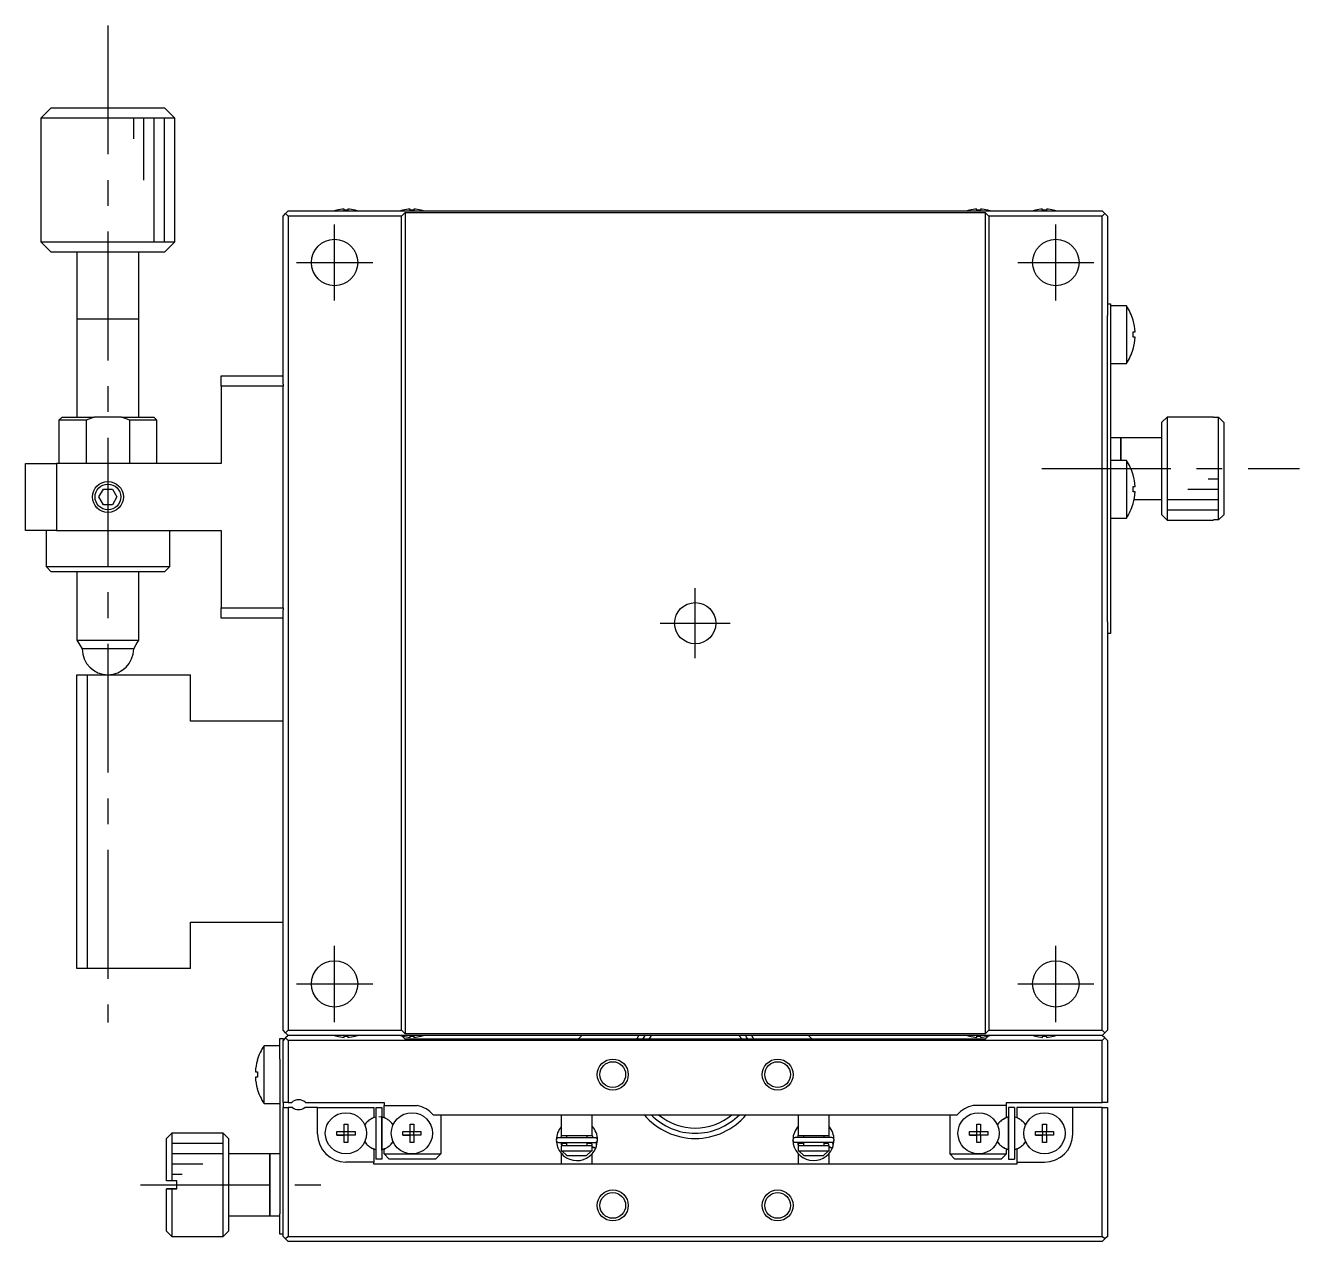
# Model space of a CAD drawing. Extents: x -349 to 382, y 13 to 591.
# Drawn here: x 258.1 to 381.8, y 255.5 to 373.5 of the extents above; entities that cross this region are included whole.
import ezdxf

# ---------------------------------------------------------------- set-up
doc = ezdxf.new("R2010")
doc.units = 0
doc.header["$LTSCALE"] = 10
doc.linetypes.add('CENTER', pattern=[2, 1.25, -0.25, 0.25, -0.25])
doc.layers.get('0').update_dxf_attribs({"linetype": 'CONTINUOUS'})
doc.layers.add('CENTER', color=1, linetype='CENTER')

msp = doc.modelspace()

# ---------------------------------------------------------------- linework, layer by layer
at = {"color": 7, "linetype": 'CONTINUOUS'}
for p, q in [((260.644987, 365.488568), (259.644987, 364.488568)), ((260.644987, 365.488568), (271.644987, 365.488568)), ((272.644987, 364.488568), (271.644987, 365.488568)), ((272.644987, 364.488568), (259.644987, 364.488568)), ((259.644987, 364.488568), (259.644987, 352.488568)), ((272.644987, 352.488568), (272.644987, 364.488568)), ((283.144987, 354.988568), (283.394987, 355.238568)), ((283.144987, 338.688568), (283.144987, 354.988568)), ((283.644987, 355.488568), (283.394987, 355.238568)), ((283.394987, 355.238568), (283.644987, 354.988568)), ((283.644987, 355.488568), (362.644987, 355.488568)), ((294.644987, 354.988568), (283.644987, 354.988568)), ((283.644987, 354.988568), (283.644987, 275.988568)), ((288.358625, 355.558089), (288.356371, 355.562712)), ((289.064987, 355.558089), (289.064987, 355.678427)), ((289.424987, 355.558089), (289.064987, 355.558089)), ((289.424987, 355.678427), (289.424987, 355.558089)), ((290.133602, 355.562712), (290.131348, 355.558089)), ((294.644987, 354.988568), (294.994987, 355.338568)), ((294.644987, 275.988568), (294.644987, 354.988568)), ((294.758625, 355.558089), (294.756371, 355.562712)), ((294.994987, 355.338568), (351.294987, 355.338568)), ((294.994987, 355.338568), (294.994987, 275.638568)), ((295.464987, 355.558089), (295.464987, 355.678427)), ((295.824987, 355.558089), (295.464987, 355.558089)), ((295.824987, 355.678427), (295.824987, 355.558089)), ((296.533602, 355.562712), (296.531348, 355.558089)), ((349.758625, 355.558089), (349.756371, 355.562712)), ((350.464987, 355.558089), (350.464987, 355.678427)), ((350.824987, 355.558089), (350.464987, 355.558089)), ((350.824987, 355.678427), (350.824987, 355.558089)), ((351.294987, 355.338568), (351.644987, 354.988568)), ((351.294987, 355.338568), (351.294987, 275.638568)), ((351.533602, 355.562712), (351.531348, 355.558089)), ((362.644987, 354.988568), (351.644987, 354.988568)), ((351.644987, 354.988568), (351.644987, 275.988568)), ((356.158625, 355.558089), (356.156371, 355.562712)), ((356.864987, 355.558089), (356.864987, 355.678427)), ((357.224987, 355.558089), (356.864987, 355.558089)), ((357.224987, 355.678427), (357.224987, 355.558089)), ((357.933602, 355.562712), (357.931348, 355.558089)), ((362.894987, 355.238568), (362.644987, 355.488568)), ((362.644987, 354.988568), (362.894987, 355.238568)), ((362.644987, 275.988568), (362.644987, 354.988568)), ((362.894987, 355.238568), (363.144987, 354.988568)), ((363.144987, 354.988568), (363.144987, 345.360347)), ((259.644987, 352.488568), (259.645253, 352.488568)), ((259.644987, 352.488568), (260.644987, 351.488568)), ((259.645253, 352.488568), (272.644987, 352.488568)), ((271.644987, 351.488568), (272.644987, 352.488568)), ((271.644987, 351.488568), (260.645212, 351.488568)), ((263.144987, 351.488568), (263.144987, 344.988568)), ((269.144987, 344.988568), (269.144987, 351.488568)), ((363.144987, 346.488568), (363.444987, 346.488568)), ((363.444987, 346.488568), (363.444987, 344.488568)), ((364.98745, 346.288568), (363.444987, 346.288568)), ((364.98745, 346.288568), (364.98745, 343.488568)), ((269.144992, 344.988568), (263.144982, 344.988568)), ((263.144987, 344.993568), (263.144987, 344.988568)), ((263.144987, 344.988568), (263.144987, 344.983568)), ((263.144987, 344.988568), (263.144987, 335.488587)), ((269.144987, 344.988568), (269.144987, 344.993568)), ((269.144987, 344.983568), (269.144987, 344.988568)), ((269.144987, 335.488587), (269.144987, 344.988568)), ((363.144987, 344.488568), (363.144987, 345.360347)), ((363.144987, 316.488568), (363.144987, 344.488568)), ((363.444987, 344.488568), (363.444987, 316.488568)), ((365.638191, 344.887707), (365.64436, 344.890715)), ((365.638191, 343.748568), (365.831448, 343.748568)), ((365.638191, 343.228568), (365.638191, 343.748568)), ((364.98745, 343.488568), (364.98745, 340.688568)), ((365.831448, 343.228568), (365.638191, 343.228568)), ((365.64436, 342.08642), (365.638191, 342.089429)), ((363.444987, 340.688568), (364.98745, 340.688568)), ((277.144987, 338.488568), (277.144987, 339.488568)), ((277.144987, 339.488568), (283.144987, 339.488568)), ((277.144987, 338.488568), (277.144987, 330.988568)), ((283.144987, 338.488568), (277.144987, 338.488568)), ((283.144987, 338.688568), (283.144987, 338.488568)), ((283.144987, 316.988568), (283.144987, 338.488568)), ((261.694987, 335.488568), (261.394987, 335.188568)), ((264.023666, 335.188568), (261.394987, 335.188568)), ((261.394987, 335.188568), (261.394987, 330.988568)), ((261.694987, 335.488568), (264.825896, 335.488568)), ((261.694987, 335.488568), (263.144987, 335.488568)), ((264.825896, 335.488568), (264.023666, 335.188568)), ((264.023666, 335.188568), (264.023666, 330.988568)), ((267.464077, 335.488568), (264.825896, 335.488568)), ((267.464077, 335.488568), (270.594987, 335.488568)), ((268.266307, 335.188568), (267.464077, 335.488568)), ((270.894987, 335.188568), (268.266307, 335.188568)), ((268.266307, 330.988568), (268.266307, 335.188568)), ((269.144987, 335.488568), (270.594987, 335.488568)), ((270.894987, 335.188568), (270.594987, 335.488568)), ((270.894987, 330.988568), (270.894987, 335.188568)), ((368.944987, 335.488568), (368.444987, 334.988568)), ((368.944987, 335.488568), (368.944987, 325.488568)), ((373.444987, 335.488568), (368.944987, 335.488568)), ((373.444987, 335.488568), (373.444987, 335.472542)), ((373.444987, 335.472542), (373.944987, 335.472542)), ((373.944987, 325.504593), (373.944987, 335.472542)), ((373.944987, 335.472542), (374.444987, 334.970755)), ((368.444987, 325.988568), (368.444987, 334.988568)), ((374.444987, 334.970755), (374.444987, 326.006381)), ((364.444987, 333.488568), (363.444987, 333.488568)), ((364.444987, 333.488568), (364.444987, 331.288568)), ((364.444987, 331.288568), (364.444987, 333.488568)), ((368.444987, 333.488568), (364.444987, 333.488568)), ((258.144987, 324.488568), (258.144987, 330.988568)), ((258.144987, 330.988568), (261.144987, 330.988568)), ((261.144987, 330.988568), (261.144987, 324.488568)), ((277.144987, 330.988568), (261.144987, 330.988568)), ((364.98745, 331.288568), (363.444987, 331.288568)), ((364.98745, 331.288568), (364.98745, 328.488568)), ((365.638191, 329.887707), (365.64436, 329.890715)), ((265.278961, 327.738568), (265.711974, 328.488568)), ((265.711974, 326.988568), (265.278961, 327.738568)), ((265.711974, 328.488568), (266.577999, 328.488568)), ((266.577999, 328.488568), (267.011012, 327.738568)), ((267.011012, 327.738568), (266.577999, 326.988568)), ((364.98745, 328.488568), (364.98745, 325.688568)), ((365.638191, 328.748568), (365.831448, 328.748568)), ((365.638191, 328.228568), (365.638191, 328.748568)), ((365.831448, 328.228568), (365.638191, 328.228568)), ((266.577999, 326.988568), (265.711974, 326.988568)), ((365.64436, 327.08642), (365.638191, 327.089429)), ((365.737062, 327.488568), (368.444987, 327.488568)), ((363.444987, 325.688568), (364.98745, 325.688568)), ((368.444987, 325.988568), (368.944987, 325.488568)), ((368.944987, 325.488568), (373.444987, 325.488568)), ((373.444987, 325.504593), (373.444987, 325.488568)), ((373.944987, 325.504593), (373.444987, 325.504593)), ((374.444987, 326.006381), (373.944987, 325.504593)), ((261.144987, 324.488568), (258.144987, 324.488568)), ((260.144987, 324.488568), (260.144987, 320.988568)), ((261.144987, 324.488568), (277.144987, 324.488568)), ((272.144987, 320.988568), (272.144987, 324.488568)), ((277.144987, 324.488568), (277.144987, 316.988568)), ((260.144987, 320.988568), (272.144987, 320.988568)), ((260.144987, 320.988568), (260.644987, 320.488568)), ((271.644987, 320.488568), (260.644987, 320.488568)), ((263.144987, 320.488548), (263.144987, 313.854593)), ((269.144987, 313.854593), (269.144987, 320.488548)), ((271.644987, 320.488568), (272.144987, 320.988568)), ((277.144987, 316.988568), (283.144987, 316.988568)), ((277.144987, 315.988568), (277.144987, 316.988568)), ((283.144987, 316.988568), (283.144987, 316.788568)), ((283.144987, 275.988568), (283.144987, 316.788568)), ((283.144987, 315.988568), (277.144987, 315.988568)), ((363.144987, 315.616788), (363.144987, 316.488568)), ((363.144987, 315.616788), (363.144987, 275.988568)), ((363.444987, 316.488568), (363.444987, 314.488568)), ((363.444987, 314.488568), (363.144987, 314.488568)), ((263.144987, 313.854593), (263.394987, 313.42158)), ((263.14511, 313.854593), (269.144987, 313.854593)), ((263.394987, 313.42158), (263.644987, 312.988568)), ((268.644987, 312.988568), (263.645089, 312.988568)), ((268.644987, 312.988568), (268.894987, 313.42158)), ((268.894987, 313.42158), (269.144987, 313.854593)), ((263.144987, 281.988568), (263.144987, 310.488568)), ((263.144987, 310.488568), (264.144987, 310.488568)), ((264.144987, 310.488568), (264.144987, 281.988568)), ((264.144987, 310.488568), (274.144987, 310.488568)), ((274.144987, 305.988568), (274.144987, 310.488568)), ((283.144987, 305.988568), (274.144987, 305.988568)), ((274.144987, 286.488568), (283.144987, 286.488568)), ((274.144987, 281.988568), (274.144987, 286.488568)), ((264.144987, 281.988568), (263.144987, 281.988568)), ((274.144987, 281.988568), (264.144987, 281.988568)), ((283.394987, 275.738568), (283.144987, 275.988568)), ((283.644987, 275.988568), (283.394987, 275.738568)), ((283.644987, 275.988568), (294.644987, 275.988568)), ((294.994987, 275.638568), (294.644987, 275.988568)), ((351.644987, 275.988568), (351.294987, 275.638568)), ((351.644987, 275.988568), (362.644987, 275.988568)), ((362.894987, 275.738568), (362.644987, 275.988568)), ((363.144987, 275.988568), (362.894987, 275.738568)), ((282.844987, 273.188568), (282.844987, 275.188568)), ((282.844987, 275.188568), (283.144987, 275.188568)), ((283.394987, 275.238568), (283.144987, 274.988568)), ((283.144987, 275.188568), (283.144987, 274.988568)), ((283.144987, 268.988568), (283.144987, 274.988568)), ((283.394987, 275.738568), (283.644987, 275.488568)), ((283.644987, 275.488568), (283.394987, 275.238568)), ((283.394987, 275.238568), (283.644987, 274.988568)), ((362.644987, 275.488568), (283.644987, 275.488568)), ((283.644987, 274.988568), (283.644987, 268.988568)), ((362.644987, 274.988568), (283.644987, 274.988568)), ((288.356371, 275.414424), (288.358625, 275.419046)), ((289.064987, 275.419046), (289.424987, 275.419046)), ((289.064987, 275.298709), (289.064987, 275.419046)), ((289.424987, 275.419046), (289.424987, 275.298709)), ((290.131348, 275.419046), (290.133603, 275.414424)), ((294.994987, 275.138568), (294.703287, 275.430267)), ((294.756371, 275.414424), (294.758625, 275.419046)), ((351.294987, 275.638568), (294.994987, 275.638568)), ((351.294987, 275.138568), (294.994987, 275.138568)), ((295.464987, 275.419046), (295.824987, 275.419046)), ((295.464987, 275.298709), (295.464987, 275.419046)), ((295.824987, 275.419046), (295.824987, 275.298709)), ((296.531348, 275.419046), (296.533603, 275.414424)), ((312.144987, 275.488568), (311.794987, 275.138568)), ((334.494987, 275.138568), (334.144987, 275.488568)), ((349.756371, 275.414424), (349.758625, 275.419046)), ((350.464987, 275.419046), (350.824987, 275.419046)), ((350.464987, 275.298709), (350.464987, 275.419046)), ((350.824987, 275.419046), (350.824987, 275.298709)), ((351.586686, 275.430267), (351.294987, 275.138568)), ((351.531348, 275.419046), (351.533603, 275.414424)), ((356.156371, 275.414424), (356.158625, 275.419046)), ((356.864987, 275.419046), (357.224987, 275.419046)), ((356.864987, 275.298709), (356.864987, 275.419046)), ((357.224987, 275.419046), (357.224987, 275.298709)), ((357.931348, 275.419046), (357.933603, 275.414424)), ((362.644987, 275.488568), (362.894987, 275.738568)), ((362.894987, 275.238568), (362.644987, 275.488568)), ((362.644987, 274.988568), (362.894987, 275.238568)), ((362.644987, 268.988568), (362.644987, 274.988568)), ((363.144987, 274.988568), (362.894987, 275.238568)), ((363.144987, 274.988568), (363.144987, 268.988568)), ((281.302524, 268.888568), (281.302524, 274.488568)), ((282.844987, 274.488568), (281.302524, 274.488568)), ((280.645613, 273.090715), (280.651782, 273.087707)), ((282.844987, 273.188568), (282.844987, 258.188568)), ((280.458525, 271.948568), (280.651782, 271.948568)), ((280.651782, 271.428568), (280.458525, 271.428568)), ((280.651782, 271.948568), (280.651782, 271.428568)), ((280.651782, 270.289428), (280.645613, 270.28642)), ((281.302524, 268.888568), (282.844987, 268.888568)), ((283.144987, 268.988568), (283.144987, 268.488568)), ((283.644987, 268.988568), (283.144987, 268.988568)), ((283.144987, 255.988568), (283.144987, 268.488568)), ((283.144987, 268.488568), (283.644987, 268.488568)), ((283.644987, 268.988568), (283.983549, 268.988568)), ((283.644987, 268.488568), (283.644987, 255.988568)), ((284.044987, 268.488568), (283.644987, 268.488568)), ((286.494987, 268.488568), (285.244987, 268.488568)), ((285.306424, 268.988568), (292.944987, 268.988568)), ((286.494987, 265.938568), (286.494987, 268.488568)), ((286.494987, 268.488568), (291.944987, 268.488568)), ((291.944987, 268.488568), (291.944987, 267.53298)), ((292.144987, 268.488568), (292.144987, 263.488568)), ((292.144987, 268.488568), (292.744987, 268.488568)), ((292.744987, 268.488568), (292.744987, 263.488568)), ((292.744987, 268.488568), (292.744987, 267.547464)), ((292.944987, 268.988568), (292.944987, 268.688568)), ((292.944987, 268.688568), (296.167002, 268.688568)), ((292.944987, 267.53298), (292.944987, 268.688568)), ((353.344987, 268.688568), (350.122971, 268.688568)), ((353.344987, 268.988568), (362.644987, 268.988568)), ((353.344987, 268.688568), (353.344987, 268.988568)), ((353.344987, 267.53298), (353.344987, 268.688568)), ((353.544987, 268.488568), (353.544987, 263.488568)), ((353.544987, 268.488568), (353.544987, 267.547464)), ((354.144987, 268.488568), (353.544987, 268.488568)), ((354.144987, 268.488568), (354.144987, 263.488568)), ((354.344987, 268.488568), (354.344987, 267.53298)), ((359.794987, 268.488568), (354.344987, 268.488568)), ((359.794987, 265.938568), (359.794987, 268.488568)), ((362.644987, 268.488568), (359.794987, 268.488568)), ((363.144987, 268.988568), (362.644987, 268.988568)), ((362.644987, 255.988568), (362.644987, 268.488568)), ((362.644987, 268.488568), (363.144987, 268.488568)), ((363.144987, 268.488568), (363.144987, 255.988568)), ((291.944987, 267.53298), (291.651237, 267.363383)), ((292.744989, 264.338568), (292.744989, 267.638568)), ((292.744989, 267.547463), (292.744989, 267.638568)), ((292.744989, 267.547463), (292.744989, 267.638568)), ((292.744989, 267.547463), (292.744989, 267.638568)), ((292.744989, 267.547463), (292.744989, 267.638568)), ((292.744989, 267.547463), (292.744989, 267.638568)), ((292.744989, 267.547463), (292.744989, 267.638568)), ((292.744989, 267.547463), (292.744989, 267.638568)), ((292.744989, 267.547463), (292.744989, 267.638568)), ((292.744989, 267.547463), (292.744989, 267.638568)), ((292.744989, 267.547463), (292.744989, 267.638568)), ((293.238737, 267.363383), (292.944987, 267.53298)), ((297.724049, 267.788568), (348.565924, 267.788568)), ((298.444987, 267.788568), (298.444987, 263.988568)), ((310.144987, 267.788568), (310.144987, 265.788568)), ((313.144987, 265.788568), (313.144987, 267.788568)), ((333.144987, 267.788568), (333.144987, 265.788568)), ((336.144987, 265.788568), (336.144987, 267.788568)), ((347.844987, 267.788568), (347.844987, 263.988568)), ((353.051237, 267.363383), (353.344987, 267.53298)), ((353.544985, 267.547463), (353.544985, 267.638568)), ((353.544985, 264.338568), (353.544985, 267.638568)), ((353.544985, 267.547463), (353.544985, 267.638568)), ((353.544985, 267.547463), (353.544985, 267.638568)), ((353.544985, 267.547463), (353.544985, 267.638568)), ((353.544985, 267.547463), (353.544985, 267.638568)), ((353.544985, 267.547463), (353.544985, 267.638568)), ((353.544985, 267.547463), (353.544985, 267.638568)), ((353.544985, 267.547463), (353.544985, 267.638568)), ((353.544985, 267.547463), (353.544985, 267.638568)), ((353.544985, 267.547463), (353.544985, 267.638568)), ((353.544985, 267.547463), (353.544985, 267.638568)), ((353.544985, 267.547463), (353.544985, 267.638568)), ((353.544985, 267.547463), (353.544985, 267.638568)), ((353.544985, 267.547463), (353.544985, 267.638568)), ((353.544985, 267.547463), (353.544985, 267.638568)), ((353.544985, 267.547463), (353.544985, 267.638568)), ((353.544985, 267.547463), (353.544985, 267.638568)), ((353.544985, 267.547463), (353.544985, 267.638568)), ((353.544985, 267.547463), (353.544985, 267.638568)), ((353.544985, 267.547463), (353.544985, 267.638568)), ((353.544985, 267.547463), (353.544985, 267.638568)), ((353.544985, 267.547463), (353.544985, 267.638568)), ((353.544985, 267.547463), (353.544985, 267.638568)), ((353.544985, 267.547463), (353.544985, 267.638568)), ((353.544985, 267.547463), (353.544985, 267.638568)), ((353.544985, 267.547463), (353.544985, 267.638568)), ((353.544985, 267.547463), (353.544985, 267.638568)), ((353.544985, 267.547463), (353.544985, 267.638568)), ((353.544985, 267.547463), (353.544985, 267.638568)), ((353.544985, 267.547463), (353.544985, 267.638568)), ((353.544985, 267.547463), (353.544985, 267.638568)), ((354.344987, 267.53298), (354.638737, 267.363383)), ((272.344987, 265.988568), (271.844987, 265.488568)), ((272.344987, 265.988568), (272.344987, 261.388568)), ((277.344987, 265.988568), (272.344987, 265.988568)), ((277.344987, 255.988568), (277.344987, 265.988568)), ((277.844987, 265.488568), (277.344987, 265.988568)), ((288.358625, 266.168568), (289.064987, 266.168568)), ((288.358625, 265.808568), (288.358625, 266.168568)), ((289.064987, 266.874929), (289.424987, 266.874929)), ((289.064987, 266.168568), (289.064987, 266.874929)), ((289.075359, 266.158195), (289.064987, 266.168568)), ((289.075359, 266.158195), (289.414614, 266.158195)), ((289.075359, 265.81894), (289.075359, 266.158195)), ((289.414614, 266.158195), (289.424987, 266.168568)), ((289.414614, 266.158195), (289.414614, 265.81894)), ((289.424987, 266.874929), (289.424987, 266.168568)), ((289.424987, 266.168568), (290.131348, 266.168568)), ((290.131348, 266.168568), (290.131348, 265.808568)), ((294.758625, 266.168568), (295.464987, 266.168568)), ((294.758625, 265.808568), (294.758625, 266.168568)), ((295.464987, 266.874929), (295.824987, 266.874929)), ((295.464987, 266.168568), (295.464987, 266.874929)), ((295.475359, 266.158195), (295.464987, 266.168568)), ((295.475359, 266.158195), (295.814614, 266.158195)), ((295.475359, 265.81894), (295.475359, 266.158195)), ((295.814614, 266.158195), (295.824987, 266.168568)), ((295.814614, 266.158195), (295.814614, 265.81894)), ((295.824987, 266.874929), (295.824987, 266.168568)), ((295.824987, 266.168568), (296.531348, 266.168568)), ((296.531348, 266.168568), (296.531348, 265.808568)), ((349.758625, 266.168568), (350.464987, 266.168568)), ((349.758625, 265.808568), (349.758625, 266.168568)), ((350.464987, 266.874929), (350.824987, 266.874929)), ((350.464987, 266.168568), (350.464987, 266.874929)), ((350.475359, 266.158195), (350.464987, 266.168568)), ((350.475359, 266.158195), (350.814614, 266.158195)), ((350.475359, 265.81894), (350.475359, 266.158195)), ((350.814614, 266.158195), (350.824987, 266.168568)), ((350.814614, 266.158195), (350.814614, 265.81894)), ((350.824987, 266.874929), (350.824987, 266.168568)), ((350.824987, 266.168568), (351.531348, 266.168568)), ((351.531348, 266.168568), (351.531348, 265.808568)), ((356.158625, 266.168568), (356.864987, 266.168568)), ((356.158625, 265.808568), (356.158625, 266.168568)), ((356.864987, 266.874929), (357.224987, 266.874929)), ((356.864987, 266.168568), (356.864987, 266.874929)), ((356.875359, 266.158195), (356.864987, 266.168568)), ((356.875359, 266.158195), (357.214614, 266.158195)), ((356.875359, 265.81894), (356.875359, 266.158195)), ((357.214614, 266.158195), (357.224987, 266.168568)), ((357.214614, 266.158195), (357.214614, 265.81894)), ((357.224987, 266.874929), (357.224987, 266.168568)), ((357.224987, 266.168568), (357.931348, 266.168568)), ((357.931348, 266.168568), (357.931348, 265.808568)), ((271.844987, 261.388568), (271.844987, 265.488568)), ((277.844987, 265.488568), (277.844987, 256.488568)), ((289.064987, 265.808568), (288.358625, 265.808568)), ((288.358625, 265.808568), (289.064987, 265.808568)), ((289.075359, 265.81894), (289.064987, 265.808568)), ((289.064987, 265.102206), (289.064987, 265.808568)), ((289.424987, 265.102206), (289.064987, 265.102206)), ((289.414614, 265.81894), (289.075359, 265.81894)), ((289.414614, 265.81894), (289.424987, 265.808568)), ((289.424987, 265.808568), (289.424987, 265.102206)), ((290.131348, 265.808568), (289.424987, 265.808568)), ((290.131348, 265.808568), (289.424987, 265.808568)), ((291.651237, 264.613752), (291.944987, 264.444156)), ((292.944987, 264.444156), (293.238737, 264.613752)), ((295.464987, 265.808568), (294.758625, 265.808568)), ((294.758625, 265.808568), (295.464987, 265.808568)), ((295.475359, 265.81894), (295.464987, 265.808568)), ((295.464987, 265.102206), (295.464987, 265.808568)), ((295.824987, 265.102206), (295.464987, 265.102206)), ((295.814614, 265.81894), (295.475359, 265.81894)), ((295.814614, 265.81894), (295.824987, 265.808568)), ((295.824987, 265.808568), (295.824987, 265.102206)), ((296.531348, 265.808568), (295.824987, 265.808568)), ((296.531348, 265.808568), (295.824987, 265.808568)), ((309.797557, 264.617839), (309.818192, 264.562096)), ((313.438299, 265.558833), (309.888299, 265.558833)), ((309.888299, 265.108833), (313.438299, 265.108833)), ((310.211643, 264.788482), (310.128681, 265.108816)), ((310.129007, 265.558888), (310.18059, 265.78866)), ((310.144987, 265.788568), (313.144987, 265.788568)), ((313.144987, 264.788568), (310.144987, 264.788568)), ((310.144987, 264.788568), (310.144987, 264.288568)), ((310.212778, 264.84236), (310.213335, 264.855985)), ((310.212921, 264.828727), (310.212778, 264.84236)), ((310.213763, 264.815124), (310.212921, 264.828727)), ((310.213335, 264.855985), (310.21459, 264.869564)), ((310.215302, 264.801585), (310.213763, 264.815124)), ((310.21459, 264.869564), (310.21654, 264.883062)), ((310.217451, 264.788566), (310.215302, 264.801585)), ((310.21654, 264.883062), (310.219179, 264.896442)), ((310.219179, 264.896442), (310.222499, 264.909668)), ((310.222499, 264.909668), (310.22649, 264.922705)), ((310.22649, 264.922705), (310.231139, 264.935519)), ((310.231139, 264.935519), (310.236433, 264.948075)), ((310.236433, 264.948075), (310.242356, 264.960342)), ((310.242356, 264.960342), (310.24889, 264.972289)), ((310.24889, 264.972289), (310.256016, 264.983885)), ((310.256016, 264.983885), (310.263713, 264.995103)), ((310.644987, 264.988568), (310.258754, 264.988568)), ((310.263713, 264.995103), (310.271961, 265.005914)), ((310.271961, 265.005914), (310.280735, 265.016294)), ((310.280735, 265.016294), (310.290011, 265.026218)), ((310.290011, 265.026218), (310.299765, 265.035663)), ((310.299765, 265.035663), (310.30997, 265.044608)), ((310.30997, 265.044608), (310.3206, 265.053034)), ((310.3206, 265.053034), (310.331627, 265.060921)), ((310.331627, 265.060921), (310.343024, 265.068252)), ((310.343024, 265.068252), (310.35476, 265.075013)), ((310.35476, 265.075013), (310.366809, 265.081189)), ((310.366809, 265.081189), (310.379139, 265.086768)), ((310.379139, 265.086768), (310.391721, 265.091737)), ((310.391721, 265.091737), (310.404525, 265.096088)), ((310.404525, 265.096088), (310.417521, 265.099812)), ((310.417521, 265.099812), (310.430677, 265.1029)), ((310.430677, 265.1029), (310.443964, 265.105348)), ((310.443964, 265.105348), (310.45735, 265.107151)), ((310.45735, 265.107151), (310.470804, 265.108306)), ((310.470804, 265.108306), (310.484296, 265.108809)), ((310.484296, 265.108809), (310.487851, 265.108833)), ((310.644987, 265.788568), (310.644987, 265.558833)), ((310.644987, 265.108833), (310.644987, 264.788568)), ((312.644987, 265.558833), (312.644987, 265.788568)), ((312.644987, 264.788568), (312.644987, 265.108833)), ((313.067711, 264.988568), (312.644987, 264.988568)), ((312.838747, 265.108833), (312.851534, 265.108535)), ((312.851534, 265.108535), (312.864998, 265.107587)), ((312.864998, 265.107587), (312.878399, 265.10599)), ((312.878399, 265.10599), (312.891707, 265.103749)), ((312.891707, 265.103749), (312.90489, 265.100868)), ((312.90489, 265.100868), (312.917917, 265.097353)), ((312.917917, 265.097353), (312.930759, 265.093213)), ((312.930759, 265.093213), (312.943386, 265.088454)), ((312.943386, 265.088454), (312.955769, 265.083089)), ((312.955769, 265.083089), (312.967877, 265.077126)), ((312.967877, 265.077126), (312.979682, 265.07058)), ((312.979682, 265.07058), (312.991155, 265.063464)), ((312.991155, 265.063464), (313.00227, 265.055793)), ((313.00227, 265.055793), (313.012997, 265.047583)), ((313.012997, 265.047583), (313.023312, 265.038852)), ((313.023312, 265.038852), (313.033186, 265.029619)), ((313.033186, 265.029619), (313.042595, 265.019905)), ((313.042595, 265.019905), (313.051515, 265.00973)), ((313.051515, 265.00973), (313.059921, 264.999119)), ((313.059921, 264.999119), (313.067791, 264.988095)), ((313.067791, 264.988095), (313.075102, 264.976684)), ((313.075102, 264.976684), (313.081835, 264.964914)), ((313.081835, 264.964914), (313.087969, 264.952811)), ((313.087969, 264.952811), (313.093487, 264.940407)), ((313.093487, 264.940407), (313.098373, 264.927731)), ((313.098373, 264.927731), (313.10261, 264.914816)), ((313.10261, 264.914816), (313.106187, 264.901695)), ((313.106187, 264.901695), (313.109091, 264.888401)), ((313.109091, 264.888401), (313.111312, 264.87497)), ((313.110042, 264.79351), (313.109145, 264.788553)), ((313.111997, 264.807007), (313.110042, 264.79351)), ((313.111312, 264.87497), (313.112844, 264.861436)), ((313.113257, 264.820585), (313.111997, 264.807007)), ((313.112844, 264.861436), (313.113681, 264.847836)), ((313.113819, 264.834207), (313.113257, 264.820585)), ((313.113681, 264.847836), (313.113819, 264.834207)), ((313.247045, 264.62952), (313.144972, 264.681655)), ((313.144987, 264.288568), (313.144987, 264.788568)), ((313.144987, 264.692128), (313.156106, 264.685819)), ((313.145818, 265.788814), (313.197904, 265.558885)), ((313.156106, 264.685819), (313.168095, 264.679289)), ((313.168095, 264.679289), (313.18088, 264.672577)), ((313.18088, 264.672577), (313.194385, 264.665722)), ((313.194385, 264.665722), (313.208528, 264.658766)), ((313.208528, 264.658766), (313.223226, 264.651751)), ((313.223226, 264.651751), (313.238389, 264.644718)), ((313.238389, 264.644718), (313.253927, 264.637711)), ((313.503602, 264.553201), (313.247045, 264.62952)), ((313.253927, 264.637711), (313.269747, 264.630771)), ((313.269747, 264.630771), (313.285753, 264.623939)), ((313.285753, 264.623939), (313.30185, 264.617257)), ((313.30185, 264.617257), (313.31794, 264.610765)), ((313.50715, 265.117589), (313.506371, 265.119421)), ((313.520276, 265.084288), (313.50715, 265.117589)), ((313.511871, 264.57319), (313.528083, 264.61393)), ((313.531722, 265.050385), (313.520276, 265.084288)), ((313.520744, 264.593683), (313.532129, 264.627614)), ((313.528083, 264.61393), (313.661832, 265.305177)), ((313.54146, 265.015963), (313.531722, 265.050385)), ((313.532129, 264.627614), (313.541804, 264.662063)), ((313.549466, 264.981106), (313.54146, 265.015963)), ((313.541804, 264.662063), (313.549745, 264.696943)), ((313.555721, 264.945899), (313.549466, 264.981106)), ((313.549745, 264.696943), (313.555932, 264.732167)), ((313.56021, 264.910429), (313.555721, 264.945899)), ((313.555932, 264.732167), (313.560352, 264.76765)), ((313.562922, 264.874782), (313.56021, 264.910429)), ((313.560352, 264.76765), (313.562993, 264.803305)), ((313.563851, 264.839044), (313.562922, 264.874782)), ((313.562993, 264.803305), (313.563851, 264.839044)), ((332.759873, 264.627067), (332.780508, 264.571324)), ((336.400616, 265.568062), (332.850616, 265.568062)), ((332.850616, 265.118062), (336.400616, 265.118062)), ((333.177441, 264.788537), (333.090997, 265.118044)), ((333.091324, 265.568116), (333.138951, 265.784729)), ((333.138951, 265.784729), (333.144753, 265.80389)), ((333.144987, 265.788568), (336.144987, 265.788568)), ((336.144987, 264.788568), (333.144987, 264.788568)), ((333.144987, 264.788568), (333.144987, 264.288568)), ((333.175095, 264.851589), (333.175651, 264.865213)), ((333.175238, 264.837956), (333.175095, 264.851589)), ((333.17608, 264.824352), (333.175238, 264.837956)), ((333.175651, 264.865213), (333.176907, 264.878793)), ((333.177618, 264.810814), (333.17608, 264.824352)), ((333.176907, 264.878793), (333.178857, 264.892291)), ((333.179847, 264.797378), (333.177618, 264.810814)), ((333.178857, 264.892291), (333.181496, 264.905671)), ((333.1817, 264.788552), (333.179847, 264.797378)), ((333.181496, 264.905671), (333.184816, 264.918897)), ((333.184816, 264.918897), (333.188806, 264.931934)), ((333.188806, 264.931934), (333.193456, 264.944747)), ((333.193456, 264.944747), (333.19875, 264.957304)), ((333.19875, 264.957304), (333.204672, 264.969571)), ((333.204672, 264.969571), (333.211206, 264.981517)), ((333.211206, 264.981517), (333.218332, 264.993114)), ((333.644987, 264.988568), (333.215318, 264.988568)), ((333.218332, 264.993114), (333.22603, 265.004331)), ((333.22603, 265.004331), (333.234277, 265.015143)), ((333.234277, 265.015143), (333.243051, 265.025523)), ((333.243051, 265.025523), (333.252328, 265.035447)), ((333.252328, 265.035447), (333.262081, 265.044892)), ((333.262081, 265.044892), (333.272287, 265.053837)), ((333.272287, 265.053837), (333.282917, 265.062262)), ((333.282917, 265.062262), (333.293944, 265.070149)), ((333.293944, 265.070149), (333.30534, 265.077481)), ((333.30534, 265.077481), (333.317077, 265.084242)), ((333.317077, 265.084242), (333.329125, 265.090418)), ((333.329125, 265.090418), (333.341455, 265.095996)), ((333.341455, 265.095996), (333.354037, 265.100966)), ((333.354037, 265.100966), (333.366841, 265.105317)), ((333.366841, 265.105317), (333.379837, 265.10904)), ((333.379837, 265.10904), (333.392994, 265.112129)), ((333.392994, 265.112129), (333.40628, 265.114577)), ((333.40628, 265.114577), (333.419666, 265.11638)), ((333.419666, 265.11638), (333.433121, 265.117534)), ((333.433121, 265.117534), (333.446612, 265.118038)), ((333.446612, 265.118038), (333.450167, 265.118062)), ((333.644987, 265.788568), (333.644987, 265.568062)), ((333.644987, 265.118062), (333.644987, 264.788568)), ((335.644987, 265.568062), (335.644987, 265.788568)), ((335.644987, 264.788568), (335.644987, 265.118062)), ((336.036132, 264.988568), (335.644987, 264.988568)), ((335.801064, 265.118062), (335.81385, 265.117764)), ((335.81385, 265.117764), (335.827314, 265.116815)), ((335.827314, 265.116815), (335.840716, 265.115219)), ((335.840716, 265.115219), (335.854023, 265.112978)), ((335.854023, 265.112978), (335.867206, 265.110097)), ((335.867206, 265.110097), (335.880234, 265.106582)), ((335.880234, 265.106582), (335.893076, 265.102441)), ((335.893076, 265.102441), (335.905703, 265.097683)), ((335.905703, 265.097683), (335.918085, 265.092317)), ((335.918085, 265.092317), (335.930193, 265.086355)), ((335.930193, 265.086355), (335.941998, 265.079809)), ((335.941998, 265.079809), (335.953472, 265.072692)), ((335.953472, 265.072692), (335.964586, 265.065021)), ((335.964586, 265.065021), (335.975314, 265.056811)), ((335.975314, 265.056811), (335.985628, 265.04808)), ((335.985628, 265.04808), (335.995503, 265.038848)), ((335.995503, 265.038848), (336.004912, 265.029133)), ((336.004912, 265.029133), (336.013831, 265.018959)), ((336.013831, 265.018959), (336.022237, 265.008348)), ((336.022237, 265.008348), (336.030107, 264.997324)), ((336.030107, 264.997324), (336.037419, 264.985913)), ((336.037419, 264.985913), (336.044151, 264.974142)), ((336.044151, 264.974142), (336.050286, 264.96204)), ((336.050286, 264.96204), (336.055804, 264.949636)), ((336.055804, 264.949636), (336.060689, 264.93696)), ((336.060689, 264.93696), (336.064927, 264.924045)), ((336.064927, 264.924045), (336.068503, 264.910924)), ((336.068503, 264.910924), (336.071407, 264.89763)), ((336.069714, 264.78936), (336.069534, 264.788563)), ((336.072358, 264.802739), (336.069714, 264.78936)), ((336.071407, 264.89763), (336.073629, 264.884198)), ((336.074314, 264.816236), (336.072358, 264.802739)), ((336.073629, 264.884198), (336.075161, 264.870664)), ((336.075574, 264.829813), (336.074314, 264.816236)), ((336.075161, 264.870664), (336.075997, 264.857065)), ((336.076135, 264.843435), (336.075574, 264.829813)), ((336.075997, 264.857065), (336.076135, 264.843435)), ((336.111002, 265.788619), (336.160221, 265.568114)), ((336.209361, 264.638748), (336.144982, 264.66992)), ((336.144987, 264.288568), (336.144987, 264.788568)), ((336.144987, 264.680883), (336.159115, 264.673748)), ((336.159115, 264.673748), (336.173916, 264.666512)), ((336.173916, 264.666512), (336.189294, 264.659221)), ((336.189294, 264.659221), (336.20515, 264.651923)), ((336.20515, 264.651923), (336.221381, 264.644665)), ((336.465918, 264.562429), (336.209361, 264.638748)), ((336.221381, 264.644665), (336.237882, 264.637494)), ((336.237882, 264.637494), (336.254547, 264.630456)), ((336.254547, 264.630456), (336.271267, 264.623598)), ((336.271267, 264.623598), (336.287934, 264.616962)), ((336.287934, 264.616962), (336.304441, 264.610593)), ((336.469466, 265.126818), (336.468688, 265.128649)), ((336.482593, 265.093517), (336.469466, 265.126818)), ((336.474188, 264.582419), (336.490399, 264.623158)), ((336.494038, 265.059614), (336.482593, 265.093517)), ((336.48306, 264.602911), (336.494446, 264.636843)), ((336.490399, 264.623158), (336.624148, 265.314405)), ((336.503776, 265.025191), (336.494038, 265.059614)), ((336.494446, 264.636843), (336.504121, 264.671292)), ((336.511782, 264.990334), (336.503776, 265.025191)), ((336.504121, 264.671292), (336.512061, 264.706171)), ((336.518037, 264.955127), (336.511782, 264.990334)), ((336.512061, 264.706171), (336.518249, 264.741395)), ((336.522526, 264.919657), (336.518037, 264.955127)), ((336.518249, 264.741395), (336.522668, 264.776878)), ((336.525238, 264.88401), (336.522526, 264.919657)), ((336.522668, 264.776878), (336.52531, 264.812533)), ((336.526167, 264.848273), (336.525238, 264.88401)), ((336.52531, 264.812533), (336.526167, 264.848273)), ((350.464987, 265.808568), (349.758625, 265.808568)), ((349.758625, 265.808568), (350.464987, 265.808568)), ((350.475359, 265.81894), (350.464987, 265.808568)), ((350.464987, 265.102206), (350.464987, 265.808568)), ((350.824987, 265.102206), (350.464987, 265.102206)), ((350.814614, 265.81894), (350.475359, 265.81894)), ((350.814614, 265.81894), (350.824987, 265.808568)), ((350.824987, 265.808568), (350.824987, 265.102206)), ((351.531348, 265.808568), (350.824987, 265.808568)), ((351.531348, 265.808568), (350.824987, 265.808568)), ((353.344987, 264.444156), (353.051237, 264.613752)), ((354.638737, 264.613752), (354.344987, 264.444156)), ((356.864987, 265.808568), (356.158625, 265.808568)), ((356.158625, 265.808568), (356.864987, 265.808568)), ((356.875359, 265.81894), (356.864987, 265.808568)), ((356.864987, 265.102206), (356.864987, 265.808568)), ((357.224987, 265.102206), (356.864987, 265.102206)), ((357.214614, 265.81894), (356.875359, 265.81894)), ((357.214614, 265.81894), (357.224987, 265.808568)), ((357.224987, 265.808568), (357.224987, 265.102206)), ((357.931348, 265.808568), (357.224987, 265.808568)), ((357.931348, 265.808568), (357.224987, 265.808568)), ((281.844987, 263.988568), (277.844987, 263.988568)), ((281.844987, 257.988568), (281.844987, 263.988568)), ((281.844987, 263.988568), (281.844987, 257.988568)), ((282.844987, 263.988568), (281.844987, 263.988568)), ((291.944987, 264.444156), (291.944987, 263.188568)), ((292.744987, 263.488568), (292.144987, 263.488568)), ((292.744987, 264.429672), (292.744987, 263.488568)), ((292.744989, 264.338568), (292.744989, 264.429672)), ((292.744989, 264.338568), (292.744989, 264.429672)), ((292.744989, 264.338568), (292.744989, 264.429672)), ((292.744989, 264.338568), (292.744989, 264.429672)), ((292.744989, 264.338568), (292.744989, 264.429672)), ((292.744989, 264.338568), (292.744989, 264.429672)), ((292.744989, 264.338568), (292.744989, 264.429672)), ((292.744989, 264.338568), (292.744989, 264.429672)), ((292.744989, 264.338568), (292.744989, 264.429672)), ((292.744989, 264.338568), (292.744989, 264.429672)), ((292.744989, 264.338568), (292.744989, 264.429672)), ((292.744989, 264.338568), (292.744989, 264.429672)), ((292.744989, 264.338568), (292.744989, 264.429672)), ((292.744989, 264.338568), (292.744989, 264.429672)), ((292.744989, 264.338568), (292.744989, 264.429672)), ((292.744989, 264.338568), (292.744989, 264.429672)), ((292.744989, 264.338568), (292.744989, 264.429672)), ((292.744989, 264.338568), (292.744989, 264.429672)), ((292.744989, 264.338568), (292.744989, 264.429672)), ((292.744989, 264.338568), (292.744989, 264.429672)), ((292.744989, 264.338568), (292.744989, 264.429672)), ((292.744989, 264.338568), (292.744989, 264.429672)), ((292.744989, 264.338568), (292.744989, 264.429672)), ((292.744989, 264.338568), (292.744989, 264.429672)), ((292.744989, 264.338568), (292.744989, 264.429672)), ((292.744989, 264.338568), (292.744989, 264.429672)), ((292.744989, 264.338568), (292.744989, 264.429672)), ((292.744989, 264.338568), (292.744989, 264.429672)), ((292.744989, 264.338568), (292.744989, 264.429672)), ((292.744989, 264.338568), (292.744989, 264.429672)), ((292.744989, 264.338568), (292.744989, 264.429672)), ((292.944987, 263.988568), (292.944987, 264.444156)), ((292.944987, 263.988568), (295.644987, 263.988568)), ((293.444987, 263.488568), (292.944987, 263.988568)), ((297.944987, 263.488568), (293.444987, 263.488568)), ((295.644987, 263.988568), (298.444987, 263.988568)), ((298.444987, 263.988568), (297.944987, 263.488568)), ((309.819119, 264.562568), (309.832072, 264.53231)), ((310.144987, 264.288568), (310.199303, 264.288568)), ((310.144987, 264.03377), (310.144987, 262.988568)), ((310.199303, 264.288568), (313.09067, 264.288568)), ((310.728471, 263.788568), (310.199303, 264.288568)), ((312.561502, 263.788568), (310.728471, 263.788568)), ((313.09067, 264.288568), (312.561502, 263.788568)), ((313.09067, 264.288568), (313.144987, 264.288568)), ((313.144987, 262.988568), (313.144987, 263.99225)), ((313.31794, 264.610765), (313.333927, 264.604502)), ((313.333927, 264.604502), (313.349716, 264.598505)), ((313.349716, 264.598505), (313.365211, 264.592811)), ((313.365211, 264.592811), (313.38032, 264.587453)), ((313.38032, 264.587453), (313.394952, 264.582464)), ((313.394952, 264.582464), (313.409019, 264.577873)), ((313.409019, 264.577873), (313.422436, 264.573709)), ((313.422436, 264.573709), (313.435123, 264.569996)), ((313.435123, 264.569996), (313.447004, 264.566756)), ((313.447004, 264.566756), (313.458008, 264.56401)), ((313.458008, 264.56401), (313.468068, 264.561772)), ((313.468068, 264.561772), (313.477124, 264.560058)), ((313.477124, 264.560058), (313.485122, 264.558877)), ((313.485122, 264.558877), (313.492014, 264.558236)), ((313.48908, 264.519973), (313.506236, 264.559621)), ((313.492014, 264.558236), (313.497759, 264.558139)), ((313.497759, 264.558139), (313.502321, 264.558587)), ((313.502321, 264.558587), (313.50791, 264.561243)), ((313.50791, 264.561243), (313.508406, 264.562096)), ((313.508406, 264.562096), (313.520744, 264.593683)), ((332.781435, 264.571796), (332.794388, 264.541539)), ((333.144987, 264.288568), (333.199303, 264.288568)), ((333.144987, 264.000316), (333.144987, 262.988568)), ((333.199303, 264.288568), (336.09067, 264.288568)), ((333.728471, 263.788568), (333.199303, 264.288568)), ((335.561502, 263.788568), (333.728471, 263.788568)), ((336.09067, 264.288568), (335.561502, 263.788568)), ((336.09067, 264.288568), (336.144987, 264.288568)), ((336.144987, 262.988568), (336.144987, 264.044237)), ((336.304441, 264.610593), (336.320681, 264.604531)), ((336.320681, 264.604531), (336.336549, 264.598816)), ((336.336549, 264.598816), (336.351942, 264.593485)), ((336.351942, 264.593485), (336.36676, 264.588571)), ((336.36676, 264.588571), (336.380908, 264.584107)), ((336.380908, 264.584107), (336.394294, 264.580122)), ((336.394294, 264.580122), (336.406831, 264.576642)), ((336.406831, 264.576642), (336.418439, 264.573689)), ((336.418439, 264.573689), (336.429043, 264.571281)), ((336.429043, 264.571281), (336.438573, 264.569436)), ((336.438573, 264.569436), (336.446968, 264.568164)), ((336.446968, 264.568164), (336.454174, 264.567474)), ((336.451396, 264.529202), (336.465893, 264.562543)), ((336.454174, 264.567474), (336.460144, 264.56737)), ((336.460144, 264.56737), (336.46484, 264.567853)), ((336.46484, 264.567853), (336.470226, 264.570472)), ((336.470226, 264.570472), (336.470723, 264.571324)), ((336.470723, 264.571324), (336.48306, 264.602911)), ((347.844987, 263.988568), (350.644987, 263.988568)), ((348.344987, 263.488568), (347.844987, 263.988568)), ((352.844987, 263.488568), (348.344987, 263.488568)), ((350.644987, 263.988568), (353.344987, 263.988568)), ((353.344987, 263.988568), (352.844987, 263.488568)), ((353.344987, 263.988568), (353.344987, 264.444156)), ((353.544985, 264.338568), (353.544985, 264.429672)), ((353.544985, 264.338568), (353.544985, 264.429672)), ((353.544985, 264.338568), (353.544985, 264.429672)), ((353.544985, 264.338568), (353.544985, 264.429672)), ((353.544985, 264.338568), (353.544985, 264.429672)), ((353.544985, 264.338568), (353.544985, 264.429672)), ((353.544985, 264.338568), (353.544985, 264.429672)), ((353.544985, 264.338568), (353.544985, 264.429672)), ((353.544985, 264.338568), (353.544985, 264.429672)), ((353.544985, 264.338568), (353.544985, 264.429672)), ((353.544985, 264.338568), (353.544985, 264.429672)), ((353.544985, 264.338568), (353.544985, 264.429672)), ((353.544985, 264.338568), (353.544985, 264.429672)), ((353.544985, 264.338568), (353.544985, 264.429672)), ((353.544985, 264.338568), (353.544985, 264.429672)), ((353.544985, 264.338568), (353.544985, 264.429672)), ((353.544985, 264.338568), (353.544985, 264.429672)), ((353.544985, 264.338568), (353.544985, 264.429672)), ((353.544985, 264.338568), (353.544985, 264.429672)), ((353.544985, 264.338568), (353.544985, 264.429672)), ((353.544985, 264.338568), (353.544985, 264.429672)), ((353.544985, 264.338568), (353.544985, 264.429672)), ((353.544985, 264.338568), (353.544985, 264.429672)), ((353.544985, 264.338568), (353.544985, 264.429672)), ((353.544985, 264.338568), (353.544985, 264.429672)), ((353.544985, 264.338568), (353.544985, 264.429672)), ((353.544985, 264.338568), (353.544985, 264.429672)), ((353.544985, 264.338568), (353.544985, 264.429672)), ((353.544985, 264.338568), (353.544985, 264.429672)), ((353.544985, 264.338568), (353.544985, 264.429672)), ((353.544985, 264.338568), (353.544985, 264.429672)), ((353.544987, 264.429672), (353.544987, 263.488568)), ((353.544987, 263.488568), (354.144987, 263.488568)), ((354.344987, 264.444156), (354.344987, 263.188568)), ((291.944987, 263.188568), (289.244987, 263.188568)), ((291.944987, 262.988568), (291.944987, 263.188568)), ((354.344987, 262.988568), (291.944987, 262.988568)), ((354.344987, 263.188568), (354.344987, 262.988568)), ((354.344987, 263.188568), (357.044987, 263.188568)), ((272.344987, 261.388568), (271.844987, 261.388568)), ((272.844987, 261.388568), (272.344987, 261.388568)), ((272.844987, 260.588568), (272.844987, 261.388568)), ((271.844987, 256.488568), (271.844987, 260.588568)), ((271.844987, 260.588568), (272.344987, 260.588568)), ((272.344987, 260.588568), (271.844987, 260.588568)), ((272.844987, 260.588568), (272.344987, 260.588568)), ((272.344987, 260.588568), (272.344987, 255.988568)), ((272.344987, 260.588568), (272.844987, 260.588568)), ((277.844987, 257.988568), (281.844987, 257.988568)), ((281.844987, 257.988568), (282.844987, 257.988568)), ((282.844987, 256.188568), (282.844987, 258.188568)), ((271.844987, 256.488568), (272.344987, 255.988568)), ((272.344987, 255.988568), (277.344987, 255.988568)), ((277.344987, 255.988568), (277.844987, 256.488568)), ((283.144987, 256.188568), (282.844987, 256.188568)), ((283.394987, 255.738568), (283.144987, 255.988568)), ((283.644987, 255.988568), (283.394987, 255.738568)), ((283.644987, 255.988568), (362.644987, 255.988568)), ((362.894987, 255.738568), (362.644987, 255.988568)), ((363.144987, 255.988568), (362.894987, 255.738568)), ((283.394987, 255.738568), (283.644987, 255.488568)), ((362.644987, 255.488568), (283.644987, 255.488568)), ((362.894987, 255.738568), (362.644987, 255.488568))]:
    msp.add_line(p, q, dxfattribs=at)
at = {"color": 3, "linetype": 'CONTINUOUS'}
for p, q in [((268.644987, 362.488568), (268.644987, 364.488568)), ((269.644987, 358.488568), (269.644987, 364.488568)), ((270.644987, 352.488568), (270.644987, 364.488568)), ((271.644987, 352.488568), (271.644987, 364.488568)), ((372.944987, 329.488568), (373.944987, 329.488568)), ((370.944987, 328.488568), (373.944987, 328.488568)), ((368.944987, 327.488568), (373.944987, 327.488568)), ((368.944987, 326.488568), (373.944987, 326.488568)), ((277.344987, 264.988568), (272.344987, 264.988568)), ((277.344987, 263.988568), (272.344987, 263.988568)), ((275.344987, 262.988568), (272.344987, 262.988568)), ((273.344987, 261.988568), (272.344987, 261.988568))]:
    msp.add_line(p, q, dxfattribs=at)
at = {"color": 7, "linetype": 'CONTINUOUS'}
for centre, radius in [((288.144987, 350.488568), 2.25), ((358.144987, 350.488568), 2.25), ((266.144987, 327.738568), 1.25), ((323.144987, 315.488568), 2), ((288.144987, 280.488568), 2.25), ((358.144987, 280.488568), 2.25), ((315.144987, 271.688568), 1.25), ((331.144987, 271.688568), 1.25), ((289.244987, 265.988568), 2), ((295.644987, 265.988568), 2), ((350.644987, 265.988568), 2), ((357.044987, 265.988568), 2), ((315.144987, 258.988568), 1.25), ((331.144987, 258.988568), 1.25)]:
    msp.add_circle(centre, radius, dxfattribs=at)
at = {"color": 3, "linetype": 'CONTINUOUS'}
for centre in [(266.144987, 327.738568), (315.144987, 271.688568), (331.144987, 271.688568), (315.144987, 258.988568), (331.144987, 258.988568)]:
    msp.add_circle(centre, 1.5, dxfattribs=at)
at = {"color": 7, "linetype": 'CONTINUOUS'}
for centre, radius, start, end in [((289.244987, 352.488568), 3.2, 106.122533, 110.364135), ((289.244987, 352.488568), 3.194933, 93.229709, 106.106712), ((289.244987, 352.488568), 3.194933, 73.893288, 86.770291), ((289.244987, 352.488568), 3.2, 69.635865, 73.877467), ((295.644987, 352.488568), 3.2, 106.122533, 110.364135), ((295.644987, 352.488568), 3.194933, 93.229709, 106.106712), ((295.644987, 352.488568), 3.194933, 73.893288, 86.770291), ((295.644987, 352.488568), 3.2, 69.635865, 73.877467), ((350.644987, 352.488568), 3.2, 106.122533, 110.364135), ((350.644987, 352.488568), 3.194933, 93.229709, 106.106712), ((350.644987, 352.488568), 3.194933, 73.893288, 86.770291), ((350.644987, 352.488568), 3.2, 69.635865, 73.877467), ((357.044987, 352.488568), 3.2, 106.122533, 110.364135), ((357.044987, 352.488568), 3.194933, 93.229709, 106.106712), ((357.044987, 352.488568), 3.194933, 73.893288, 86.770291), ((357.044987, 352.488568), 3.2, 69.635865, 73.877467), ((360.844987, 343.488568), 5, 16.285843, 34.055798), ((360.844987, 343.488568), 4.993235, 2.984767, 16.272555), ((360.844987, 343.488568), 4.993235, 343.727445, 357.015233), ((360.844987, 343.488568), 5, 325.944202, 343.714157), ((360.844987, 328.488568), 5, 16.285843, 34.055798), ((360.844987, 328.488568), 4.993235, 2.984767, 16.272555), ((360.844987, 328.488568), 4.993235, 343.727445, 357.015233), ((360.844987, 328.488568), 5, 325.944202, 343.714157), ((266.144987, 312.988568), 2.5, 180, 270), ((266.144987, 312.988568), 2.5, 270, 0), ((289.244987, 278.488568), 3.2, 249.635865, 253.877467), ((289.244987, 278.488568), 3.194933, 253.893288, 266.770291), ((289.244987, 278.488568), 3.194933, 273.229709, 286.106712), ((289.244987, 278.488568), 3.2, 286.122533, 290.364135), ((295.644987, 278.488568), 3.2, 249.635865, 253.877467), ((295.644987, 278.488568), 3.194933, 253.893288, 266.770291), ((295.644987, 278.488568), 3.194933, 273.229709, 286.106712), ((295.644987, 278.488568), 3.2, 286.122533, 290.364135), ((323.144987, 271.988568), 6.5, 147.42103, 151.012724), ((323.144987, 271.988568), 6, 144.314665, 148.331757), ((323.144987, 271.988568), 5.5, 140.478804, 145.059373), ((323.144987, 271.988568), 5.5, 34.940627, 39.521196), ((323.144987, 271.988568), 6, 31.668243, 35.685335), ((323.144987, 271.988568), 6.5, 28.987277, 32.57897), ((350.644987, 278.488568), 3.2, 249.635865, 253.877467), ((350.644987, 278.488568), 3.194933, 253.893288, 266.770291), ((350.644987, 278.488568), 3.194933, 273.229709, 286.106712), ((350.644987, 278.488568), 3.2, 286.122533, 290.364135), ((357.044987, 278.488568), 3.2, 249.635865, 253.877467), ((357.044987, 278.488568), 3.194933, 253.893288, 266.770291), ((357.044987, 278.488568), 3.194933, 273.229709, 286.106712), ((357.044987, 278.488568), 3.2, 286.122533, 290.364135), ((285.444987, 271.688568), 5, 145.944202, 163.714157), ((285.444987, 271.688568), 4.993235, 163.727445, 177.015233), ((285.444987, 271.688568), 4.993235, 182.984767, 196.272555), ((285.444987, 271.688568), 5, 196.285843, 214.055798), ((284.644987, 268.238568), 1, 48.590378, 131.409622), ((284.644987, 269.288568), 1, 233.130102, 306.869898), ((295.644987, 265.988568), 2.75, 40.885193, 79.057501), ((350.644987, 265.988568), 2.75, 100.942499, 139.114807), ((292.559796, 265.873568), 1.75, 134.995594, 148.113496), ((292.444988, 265.988568), 1.5875, 135.000026, 149.566818), ((292.444987, 265.988568), 1.5875, 120, 135), ((292.444988, 265.988568), 1.5875, 100.893089, 120), ((292.444988, 265.988568), 1.5875, 60.000031, 90), ((292.444987, 265.988568), 1.5875, 45, 60), ((292.330177, 265.873568), 1.75, 31.886504, 45.004406), ((292.444988, 265.988568), 1.5875, 30.433263, 45.000026), ((323.144987, 271.988568), 6.5, 220.252242, 319.747758), ((323.144987, 271.988568), 6, 224.427004, 315.572996), ((323.144987, 271.988568), 5.5, 229.785829, 310.214171), ((353.959796, 265.873568), 1.75, 134.995594, 148.113496), ((353.844986, 265.988568), 1.5875, 134.999975, 149.566737), ((353.844987, 265.988568), 1.5875, 120, 135), ((353.844986, 265.988568), 1.5875, 100.8932, 120), ((353.844986, 265.988568), 1.5875, 59.999969, 79.106985), ((353.844987, 265.988568), 1.5875, 45, 60), ((353.730177, 265.873568), 1.75, 31.886504, 45.004406), ((353.844986, 265.988568), 1.5875, 30.433182, 44.999975), ((289.244987, 265.938568), 2.75, 180, 270), ((311.658635, 265.335343), 1.994033, 139.400602, 179.230412), ((311.659458, 265.332321), 2.002667, 0.777946, 42.110892), ((334.621031, 265.344681), 1.994111, 137.758978, 179.233591), ((334.620824, 265.341361), 2.003618, 0.78297, 40.460387), ((357.044987, 265.938568), 2.75, 270, 0), ((292.559796, 266.103568), 1.75, 211.886504, 225.004406), ((292.444988, 265.988568), 1.5875, 210.433182, 224.999975), ((292.444987, 265.988568), 1.5875, 225, 240), ((292.444988, 265.988568), 1.5875, 240, 259.106947), ((292.444988, 265.988568), 1.5875, 280.89309, 300), ((292.444987, 265.988568), 1.5875, 300, 315), ((292.330177, 266.103568), 1.75, 314.995594, 328.113496), ((292.444988, 265.988568), 1.5875, 314.999975, 329.566737), ((309.888299, 265.333833), 0.225, 90, 270), ((311.66346, 265.334193), 1.998953, 180.830461, 337.286566), ((313.438299, 265.333833), 0.225, 270, 90), ((332.850616, 265.343062), 0.225, 90, 270), ((334.625776, 265.343421), 1.998953, 180.830461, 337.286566), ((336.400616, 265.343062), 0.225, 270, 90), ((353.959796, 266.103568), 1.75, 211.886504, 225.004406), ((353.844986, 265.988568), 1.5875, 210.433263, 225.000026), ((353.844987, 265.988568), 1.5875, 225, 240), ((353.844986, 265.988568), 1.5875, 240.000031, 259.107021), ((353.844986, 265.988568), 1.5875, 280.893015, 300), ((353.844987, 265.988568), 1.5875, 300, 315), ((353.844986, 265.988568), 1.5875, 315.000025, 329.566818), ((353.730177, 266.103568), 1.75, 314.995594, 328.113496)]:
    msp.add_arc(centre, radius, start, end, dxfattribs=at)
at = {"layer": 'CENTER', "color": 1, "linetype": 'CENTER'}
for p, q in [((266.144987, 373.488568), (266.144987, 276.738568)), ((288.144987, 346.788568), (288.144987, 354.188568)), ((358.144987, 346.788568), (358.144987, 354.188568)), ((284.444987, 350.488568), (291.844987, 350.488568)), ((354.444987, 350.488568), (361.844987, 350.488568)), ((356.794987, 330.488568), (381.794987, 330.488568)), ((323.144987, 312.088568), (323.144987, 318.888568)), ((319.744987, 315.488568), (326.544987, 315.488568)), ((288.144987, 276.788568), (288.144987, 284.188568)), ((358.144987, 276.788568), (358.144987, 284.188568)), ((284.444987, 280.488568), (291.844987, 280.488568)), ((354.444987, 280.488568), (361.844987, 280.488568)), ((269.294987, 260.988568), (287.044987, 260.988568))]:
    msp.add_line(p, q, dxfattribs=at)

doc.saveas('drawing.dxf')
